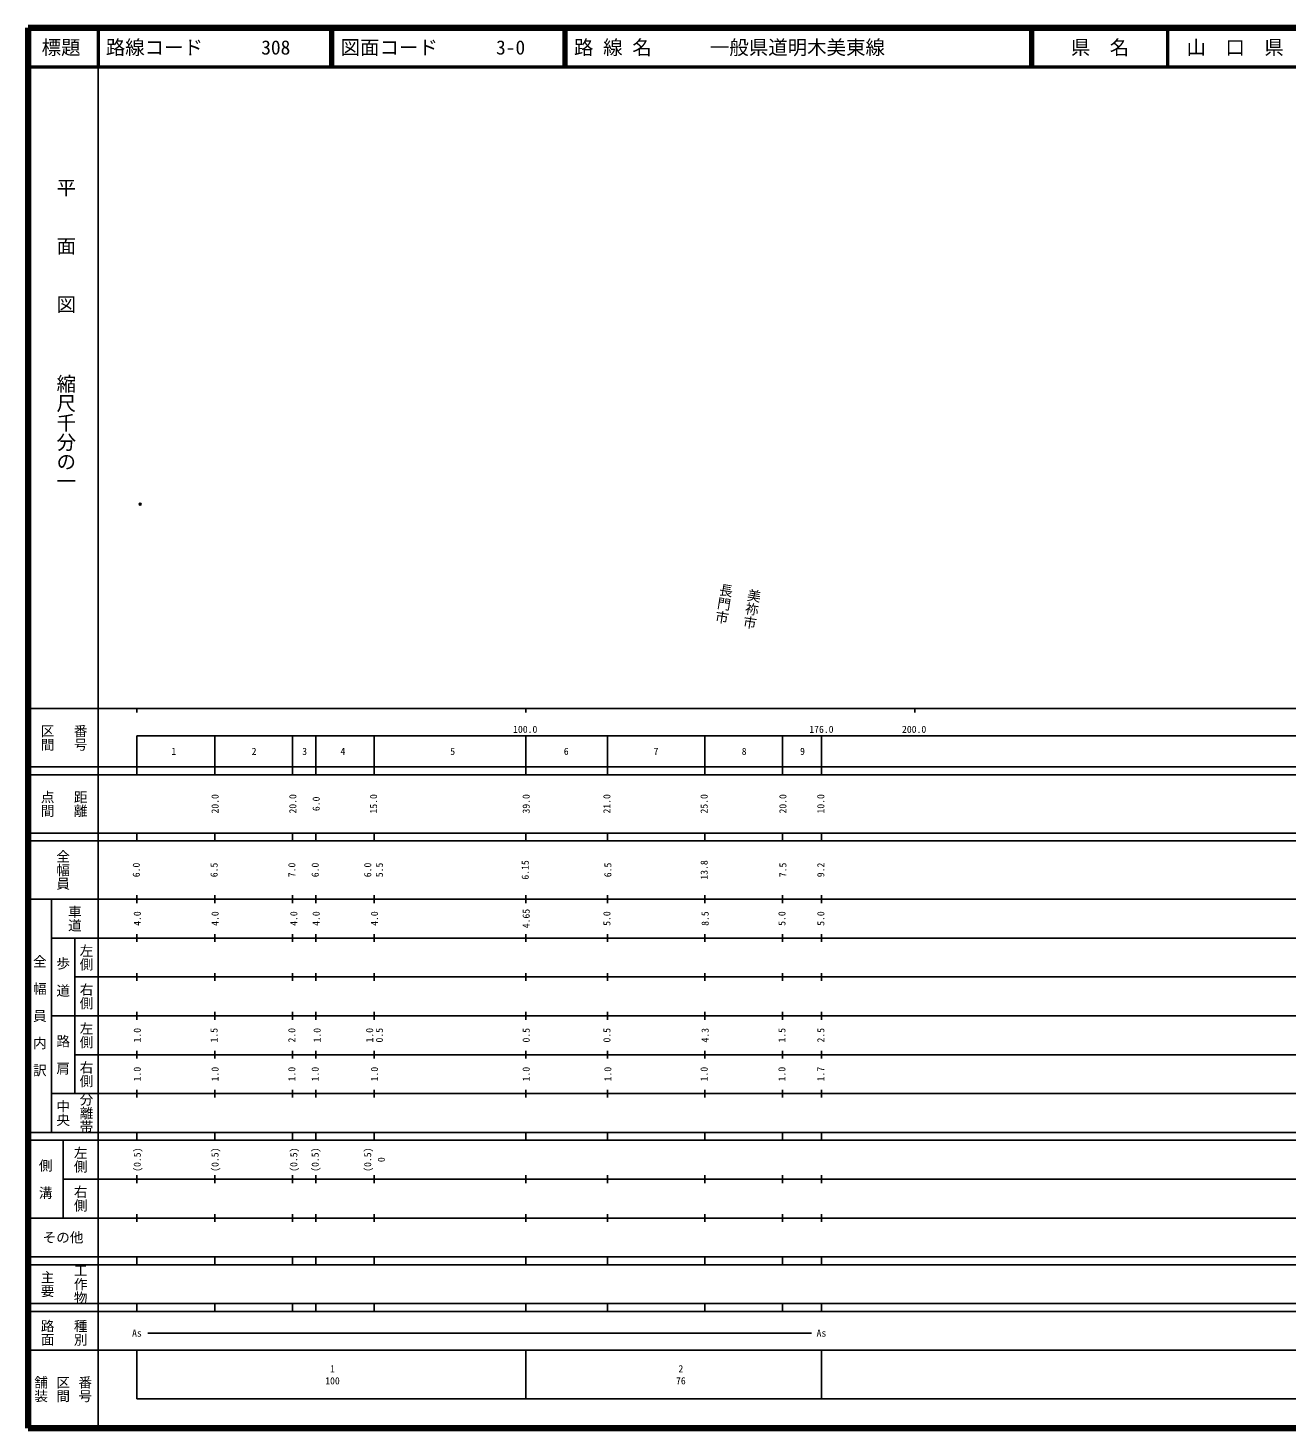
# Model space of a CAD drawing. Units: millimetres on the paper. Extents: x 40 to 680, y 20 to 380.
# Drawn here: x 40 to 363.7, y 20 to 380 of the extents above; entities that cross this region are included whole.
import ezdxf
from ezdxf.enums import TextEntityAlignment as Align

# ---------------------------------------------------------------- set-up
doc = ezdxf.new("R2010")
doc.units = ezdxf.units.MM
doc.header["$PDMODE"] = 32
doc.header["$PDSIZE"] = 0.5
doc.layers.add('M-BMK-HTXT', color=7, linetype='Continuous')
doc.layers.add('M-OTRS', color=6, linetype='Continuous')
for name, color, linetype, lineweight in [('M-TTL', 2, 'Continuous', 140), ('M-TTL-BAND', 7, 'Continuous', 25), ('M-TTL-LINE', 7, 'Continuous', 50), ('M-TTL-TXT', 7, 'Continuous', 13)]:
    doc.layers.add(name, color=color, linetype=linetype, lineweight=lineweight)
doc.styles.add('@ＭＳ ゴシック', font='')
doc.styles.add('ＭＳ ゴシック', font='')
doc.styles.get('@ＭＳ ゴシック').set_extended_font_data('@MS Gothic')
doc.styles.get('ＭＳ ゴシック').set_extended_font_data('MS Gothic')

msp = doc.modelspace()

# ---------------------------------------------------------------- linework, layer by layer
at = {"layer": 'M-OTRS'}
msp.add_point((68.836, 257.552), dxfattribs=at)
at = {"layer": 'M-TTL'}
for p, q in [((40, 380), (40, 20)), ((680, 380), (40, 380)), ((40, 20), (680, 20))]:
    msp.add_line(p, q, dxfattribs=at)
at = {"layer": 'M-TTL-BAND'}
for p, q in [((58, 370), (58, 20)), ((40, 205), (579, 205)), ((68, 205), (68, 204)), ((168, 205), (168, 204)), ((268, 205), (268, 204)), ((68, 198), (579, 198)), ((68, 198), (68, 188)), ((88, 198), (88, 188)), ((108, 198), (108, 188)), ((114, 198), (114, 188)), ((129, 198), (129, 188)), ((168, 198), (168, 188)), ((189, 198), (189, 188)), ((214, 198), (214, 188)), ((234, 198), (234, 188)), ((244, 198), (244, 188)), ((40, 190), (579, 190)), ((40, 188), (579, 188)), ((40, 173), (579, 173)), ((68, 171), (68, 173)), ((88, 173), (88, 171)), ((108, 173), (108, 171)), ((114, 173), (114, 171)), ((129, 173), (129, 171)), ((168, 171), (168, 173)), ((189, 173), (189, 171)), ((214, 173), (214, 171)), ((234, 173), (234, 171)), ((244, 173), (244, 171)), ((40, 171), (579, 171)), ((40, 156), (579, 156)), ((46, 96), (46, 156)), ((68, 155), (68, 157)), ((88, 157), (88, 155)), ((108, 157), (108, 155)), ((114, 157), (114, 155)), ((129, 157), (129, 155)), ((168, 155), (168, 157)), ((189, 157), (189, 155)), ((214, 157), (214, 155)), ((234, 157), (234, 155)), ((244, 157), (244, 155)), ((46, 146), (579, 146)), ((52, 146), (52, 106)), ((68, 145), (68, 147)), ((88, 147), (88, 145)), ((108, 147), (108, 145)), ((114, 147), (114, 145)), ((129, 147), (129, 145)), ((168, 145), (168, 147)), ((189, 147), (189, 145)), ((214, 147), (214, 145)), ((234, 147), (234, 145)), ((244, 147), (244, 145)), ((68, 135), (68, 137)), ((88, 137), (88, 135)), ((108, 137), (108, 135)), ((114, 137), (114, 135)), ((129, 137), (129, 135)), ((168, 135), (168, 137)), ((189, 137), (189, 135)), ((214, 137), (214, 135)), ((234, 137), (234, 135)), ((244, 137), (244, 135)), ((52, 136), (579, 136)), ((46, 126), (579, 126)), ((68, 125), (68, 127)), ((88, 127), (88, 125)), ((108, 127), (108, 125)), ((114, 127), (114, 125)), ((129, 127), (129, 125)), ((168, 125), (168, 127)), ((189, 127), (189, 125)), ((214, 127), (214, 125)), ((234, 127), (234, 125)), ((244, 127), (244, 125)), ((52, 116), (579, 116)), ((68, 115), (68, 117)), ((88, 117), (88, 115)), ((108, 117), (108, 115)), ((114, 117), (114, 115)), ((129, 117), (129, 115)), ((168, 115), (168, 117)), ((189, 117), (189, 115)), ((214, 117), (214, 115)), ((234, 117), (234, 115)), ((244, 117), (244, 115)), ((46, 106), (579, 106)), ((68, 105), (68, 107)), ((88, 107), (88, 105)), ((108, 107), (108, 105)), ((114, 107), (114, 105)), ((129, 107), (129, 105)), ((168, 105), (168, 107)), ((189, 107), (189, 105)), ((214, 107), (214, 105)), ((234, 107), (234, 105)), ((244, 107), (244, 105)), ((40, 96), (579, 96)), ((40, 94), (579, 94)), ((49, 94), (49, 74)), ((68, 94), (68, 96)), ((88, 96), (88, 94)), ((108, 96), (108, 94)), ((114, 96), (114, 94)), ((129, 96), (129, 94)), ((168, 94), (168, 96)), ((189, 96), (189, 94)), ((214, 96), (214, 94)), ((234, 96), (234, 94)), ((244, 96), (244, 94)), ((49, 84), (579, 84)), ((68, 83), (68, 85)), ((88, 85), (88, 83)), ((108, 85), (108, 83)), ((114, 85), (114, 83)), ((129, 85), (129, 83)), ((168, 83), (168, 85)), ((189, 85), (189, 83)), ((214, 85), (214, 83)), ((234, 85), (234, 83)), ((244, 85), (244, 83)), ((40, 74), (579, 74)), ((68, 73), (68, 75)), ((88, 75), (88, 73)), ((108, 75), (108, 73)), ((114, 75), (114, 73)), ((129, 75), (129, 73)), ((168, 73), (168, 75)), ((189, 75), (189, 73)), ((214, 75), (214, 73)), ((234, 75), (234, 73)), ((244, 75), (244, 73)), ((40, 64), (579, 64)), ((40, 62), (579, 62)), ((68, 62), (68, 64)), ((88, 64), (88, 62)), ((108, 64), (108, 62)), ((114, 64), (114, 62)), ((129, 64), (129, 62)), ((168, 62), (168, 64)), ((189, 64), (189, 62)), ((214, 64), (214, 62)), ((234, 64), (234, 62)), ((244, 64), (244, 62)), ((40, 52), (579, 52)), ((68, 50), (68, 52)), ((88, 52), (88, 50)), ((108, 52), (108, 50)), ((114, 52), (114, 50)), ((129, 52), (129, 50)), ((168, 50), (168, 52)), ((189, 52), (189, 50)), ((214, 52), (214, 50)), ((234, 52), (234, 50)), ((244, 52), (244, 50)), ((40, 50), (579, 50)), ((70.805, 44.406), (241.447, 44.406)), ((40, 40), (579, 40)), ((68, 40), (68, 27.5)), ((168, 40), (168, 27.5)), ((244, 40), (244, 27.5)), ((68, 27.5), (579, 27.5))]:
    msp.add_line(p, q, dxfattribs=at)
at = {"layer": 'M-TTL-LINE'}
for p, q in [((58, 380), (58, 370)), ((117.75, 380), (117.75, 370)), ((118.25, 380), (118.25, 370)), ((177.75, 380), (177.75, 370)), ((178.25, 380), (178.25, 370)), ((297.75, 380), (297.75, 370)), ((298.25, 380), (298.25, 370)), ((333, 380), (333, 370)), ((40, 370), (680, 370))]:
    msp.add_line(p, q, dxfattribs=at)

# ---------------------------------------------------------------- texts
at = {"layer": 'M-BMK-HTXT', "style": '@ＭＳ ゴシック'}
for s, p in [('長門市', (218.937, 231.949)), ('美祢市', (226.129, 230.587))]:
    msp.add_text(s, height=2.566, rotation=261.048, dxfattribs=at).set_placement(p, align=Align.MIDDLE_CENTER)
at = {"layer": 'M-TTL-BAND', "style": '@ＭＳ ゴシック'}
for s, p in [('平\u3000\u3000面\u3000\u3000図', (49.777, 306.475)), ('縮尺千分の一', (49.777, 261.03))]:
    msp.add_text(s, height=3.666, rotation=270, dxfattribs=at).set_placement(p, align=Align.MIDDLE_RIGHT)
at = {"layer": 'M-TTL-BAND'}
for s, height, rotation, style, p in [('区間', 2.566, 270, '@ＭＳ ゴシック', (45, 197.5)), ('番号', 2.566, 270, '@ＭＳ ゴシック', (53.5, 197.5)), ('点間', 2.566, 270, '@ＭＳ ゴシック', (45, 180.5)), ('距離', 2.566, 270, '@ＭＳ ゴシック', (53.5, 180.5)), ('20.0', 1.833, 90, 'ＭＳ ゴシック', (88.081, 180.5)), ('20.0', 1.833, 90, 'ＭＳ ゴシック', (108.082, 180.5)), ('6.0', 1.833, 90, 'ＭＳ ゴシック', (114.082, 180.5)), ('15.0', 1.833, 90, 'ＭＳ ゴシック', (128.833, 180.5)), ('39.0', 1.833, 90, 'ＭＳ ゴシック', (168.081, 180.5)), ('21.0', 1.833, 90, 'ＭＳ ゴシック', (188.835, 180.5)), ('25.0', 1.833, 90, 'ＭＳ ゴシック', (213.836, 180.5)), ('20.0', 1.833, 90, 'ＭＳ ゴシック', (234.087, 180.5)), ('10.0', 1.833, 90, 'ＭＳ ゴシック', (243.837, 180.5)), ('全幅員', 2.566, 270, '@ＭＳ ゴシック', (49, 163.5)), ('6.15', 1.833, 90, 'ＭＳ ゴシック', (167.831, 163.5)), ('13.8', 1.833, 90, 'ＭＳ ゴシック', (213.836, 163.5)), ('6.0', 1.833, 90, 'ＭＳ ゴシック', (67.831, 163.5)), ('6.5', 1.833, 90, 'ＭＳ ゴシック', (87.831, 163.5)), ('7.0', 1.833, 90, 'ＭＳ ゴシック', (107.832, 163.5)), ('6.0', 1.833, 90, 'ＭＳ ゴシック', (113.832, 163.5)), ('6.0', 1.833, 90, 'ＭＳ ゴシック', (127.333, 163.5)), ('5.5', 1.833, 90, 'ＭＳ ゴシック', (130.333, 163.5)), ('6.5', 1.833, 90, 'ＭＳ ゴシック', (189.085, 163.5)), ('7.5', 1.833, 90, 'ＭＳ ゴシック', (234.087, 163.5)), ('9.2', 1.833, 90, 'ＭＳ ゴシック', (243.837, 163.5)), ('車道', 2.566, 270, '@ＭＳ ゴシック', (52, 151)), ('4.0', 1.833, 90, 'ＭＳ ゴシック', (68.081, 151)), ('4.0', 1.833, 90, 'ＭＳ ゴシック', (88.081, 151)), ('4.0', 1.833, 90, 'ＭＳ ゴシック', (108.332, 151)), ('4.0', 1.833, 90, 'ＭＳ ゴシック', (114.082, 151)), ('4.0', 1.833, 90, 'ＭＳ ゴシック', (129.083, 151)), ('4.65', 1.833, 90, 'ＭＳ ゴシック', (168.081, 151)), ('5.0', 1.833, 90, 'ＭＳ ゴシック', (188.835, 151)), ('8.5', 1.833, 90, 'ＭＳ ゴシック', (214.086, 151)), ('5.0', 1.833, 90, 'ＭＳ ゴシック', (233.837, 151)), ('5.0', 1.833, 90, 'ＭＳ ゴシック', (243.837, 151)), ('左側', 2.566, 270, '@ＭＳ ゴシック', (55, 141)), ('全\u3000幅\u3000員\u3000内\u3000訳', 2.566, 270, '@ＭＳ ゴシック', (43, 126)), ('歩\u3000道', 2.566, 270, '@ＭＳ ゴシック', (49, 136)), ('右側', 2.566, 270, '@ＭＳ ゴシック', (55, 131)), ('左側', 2.566, 270, '@ＭＳ ゴシック', (55, 121)), ('1.0', 1.833, 90, 'ＭＳ ゴシック', (68.081, 121)), ('1.5', 1.833, 90, 'ＭＳ ゴシック', (87.831, 121)), ('2.0', 1.833, 90, 'ＭＳ ゴシック', (107.832, 121)), ('1.0', 1.833, 90, 'ＭＳ ゴシック', (114.332, 121)), ('1.0', 1.833, 90, 'ＭＳ ゴシック', (127.833, 121)), ('0.5', 1.833, 90, 'ＭＳ ゴシック', (130.333, 121)), ('0.5', 1.833, 90, 'ＭＳ ゴシック', (168.081, 121)), ('0.5', 1.833, 90, 'ＭＳ ゴシック', (188.835, 121)), ('4.3', 1.833, 90, 'ＭＳ ゴシック', (214.086, 121)), ('1.5', 1.833, 90, 'ＭＳ ゴシック', (233.837, 121)), ('2.5', 1.833, 90, 'ＭＳ ゴシック', (243.837, 121)), ('路\u3000肩', 2.566, 270, '@ＭＳ ゴシック', (49, 116)), ('右側', 2.566, 270, '@ＭＳ ゴシック', (55, 111)), ('1.0', 1.833, 90, 'ＭＳ ゴシック', (68.081, 111)), ('1.0', 1.833, 90, 'ＭＳ ゴシック', (88.081, 111)), ('1.0', 1.833, 90, 'ＭＳ ゴシック', (107.832, 111)), ('1.0', 1.833, 90, 'ＭＳ ゴシック', (113.832, 111)), ('1.0', 1.833, 90, 'ＭＳ ゴシック', (129.083, 111)), ('1.0', 1.833, 90, 'ＭＳ ゴシック', (168.081, 111)), ('1.0', 1.833, 90, 'ＭＳ ゴシック', (189.085, 111)), ('1.0', 1.833, 90, 'ＭＳ ゴシック', (213.836, 111)), ('1.0', 1.833, 90, 'ＭＳ ゴシック', (233.837, 111)), ('1.7', 1.833, 90, 'ＭＳ ゴシック', (243.837, 111)), ('分離帯', 2.566, 270, '@ＭＳ ゴシック', (55, 101)), ('中央', 2.566, 270, '@ＭＳ ゴシック', (49, 101)), ('左側', 2.566, 270, '@ＭＳ ゴシック', (53.5, 89)), ('(0.5)', 1.833, 90, 'ＭＳ ゴシック', (68.081, 89)), ('(0.5)', 1.833, 90, 'ＭＳ ゴシック', (88.081, 89)), ('(0.5)', 1.833, 90, 'ＭＳ ゴシック', (108.332, 89)), ('(0.5)', 1.833, 90, 'ＭＳ ゴシック', (113.832, 89)), ('(0.5)', 1.833, 90, 'ＭＳ ゴシック', (127.333, 89)), ('側\u3000溝', 2.566, 270, '@ＭＳ ゴシック', (44.5, 84)), ('0', 1.833, 90, 'ＭＳ ゴシック', (130.833, 89)), ('右側', 2.566, 270, '@ＭＳ ゴシック', (53.5, 79)), ('工作物', 2.566, 270, '@ＭＳ ゴシック', (53.5, 57)), ('主要', 2.566, 270, '@ＭＳ ゴシック', (45, 57)), ('路面', 2.566, 270, '@ＭＳ ゴシック', (45, 44.5)), ('種別', 2.566, 270, '@ＭＳ ゴシック', (53.5, 44.5)), ('舗装', 2.566, 270, '@ＭＳ ゴシック', (43.333, 30)), ('区間', 2.566, 270, '@ＭＳ ゴシック', (49, 30)), ('番号', 2.566, 270, '@ＭＳ ゴシック', (54.667, 30))]:
    msp.add_text(s, height=height, rotation=rotation, dxfattribs=dict(at, style=style)).set_placement(p, align=Align.MIDDLE_CENTER)
at = {"layer": 'M-TTL-BAND', "style": 'ＭＳ ゴシック'}
for s, p in [('100.0', (167.844, 198.195)), ('176.0', (244, 198.195)), ('200.0', (267.844, 198.195))]:
    msp.add_text(s, height=1.833, dxfattribs=at).set_placement(p, align=Align.BOTTOM_CENTER)
for s, height, p in [('1', 1.833, (77.496, 194)), ('2', 1.833, (98.129, 194)), ('3', 1.833, (111.129, 194)), ('4', 1.833, (120.963, 194)), ('5', 1.833, (149.198, 194)), ('6', 1.833, (178.388, 194)), ('7', 1.833, (201.466, 194)), ('8', 1.833, (224.133, 194)), ('9', 1.833, (239.134, 194)), ('その他', 2.566, (49, 69)), ('As', 1.833, (68.006, 44.406)), ('As', 1.833, (244, 44.406)), ('1', 1.833, (118.288, 35.238)), ('2', 1.833, (207.864, 35.238)), ('100', 1.833, (118.288, 32.131)), ('76', 1.833, (207.864, 32.131))]:
    msp.add_text(s, height=height, dxfattribs=at).set_placement(p, align=Align.MIDDLE_CENTER)
at = {"layer": 'M-TTL-TXT', "style": 'ＭＳ ゴシック'}
for s, p in [('標題', (48.5, 375)), ('県\u3000名', (315.625, 375)), ('山\u3000口\u3000県', (350.375, 375))]:
    msp.add_text(s, height=3.666, dxfattribs=at).set_placement(p, align=Align.MIDDLE_CENTER)
for s, p in [('路線コード      308', (60, 375)), ('図面コード      3-0', (120.38, 375)), ('路 線 名      一般県道明木美東線', (180.38, 375))]:
    msp.add_text(s, height=3.666, dxfattribs=at).set_placement(p, align=Align.MIDDLE_LEFT)

doc.saveas('drawing.dxf')
